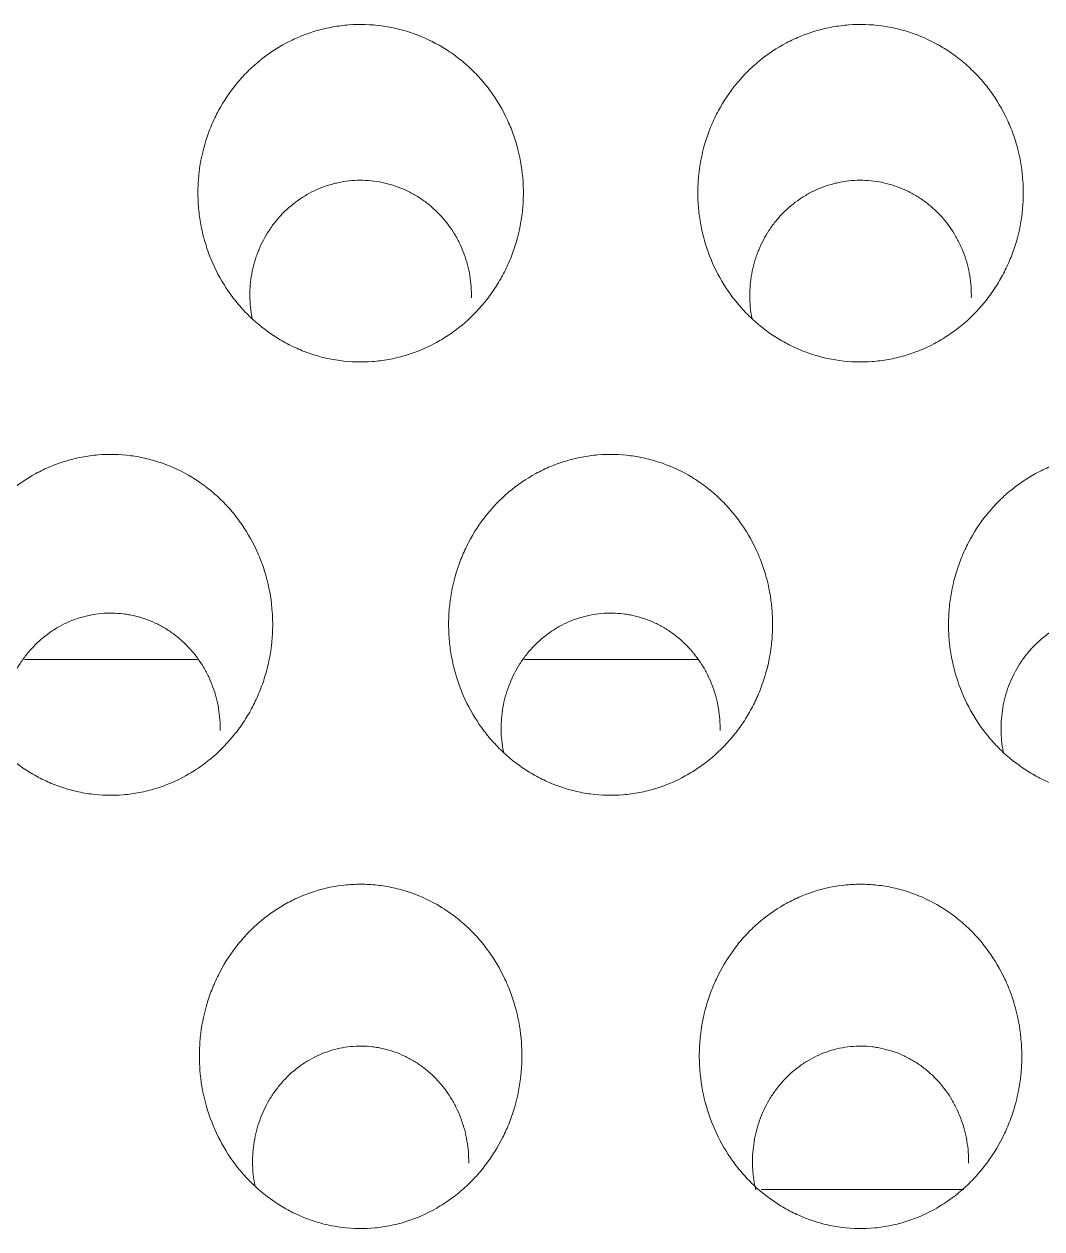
# Model space of a CAD drawing. Header units: inches. Extents: x 3778 to 56227, y -16914 to 35091.
# Drawn here: x 42413.15 to 42419.23, y -12669.03 to -12661.83 of the extents above; entities that cross this region are included whole.
import ezdxf

# ---------------------------------------------------------------- set-up
doc = ezdxf.new("R2010")
doc.units = ezdxf.units.IN
doc.header["$LTSCALE"] = 100
doc.header["$MEASUREMENT"] = 0
doc.layers.add('2-con', color=2, linetype='Continuous')
doc.layers.add('mark-B', color=2, linetype='Continuous', lineweight=20)

# ---------------------------------------------------------------- blocks, each defined once
blk = doc.blocks.new('무풍1WAY 대형')
at = {"layer": 'mark-B'}
for p, q in [((267.9124, -413.3262), (266.8788, -413.3262)), ((270.9001, -413.3262), (269.8665, -413.3262))]:
    blk.add_line(p, q, dxfattribs=at)
for points, knots in [([(266.6674, -410.3292), (266.7058, -410.3826), (266.7385, -410.4387), (266.7933, -410.5559), (266.8155, -410.617), (266.8488, -410.7441), (266.8595, -410.8083), (266.8671, -410.9052), (266.8682, -410.9377), (266.8676, -410.9866), (266.8671, -411.0029), (266.8653, -411.0357), (266.864, -411.0521), (266.8558, -411.1334), (266.8435, -411.197), (266.8167, -411.2905), (266.8063, -411.3213), (266.7826, -411.3821), (266.7692, -411.4123), (266.7254, -411.4998), (266.6912, -411.5547), (266.632, -411.632), (266.611, -411.6569), (266.5775, -411.6929), (266.5659, -411.7047), (266.5424, -411.7275), (266.5305, -411.7386), (266.4693, -411.7923), (266.4166, -411.83), (266.3459, -411.8703), (266.3315, -411.878), (266.3022, -411.8928), (266.2872, -411.8998), (266.2422, -411.9196), (266.2116, -411.9311), (266.1188, -411.9606), (266.0551, -411.9737), (265.9731, -411.9815), (265.9566, -411.9826), (265.9239, -411.9839), (265.9076, -411.9841), (265.8587, -411.9834), (265.7939, -411.979), (265.7296, -411.9676), (265.6816, -411.9564), (265.6656, -411.9523), (265.6341, -411.9431), (265.6185, -411.9381), (265.5415, -411.9112), (265.4827, -411.8834), (265.4126, -411.841), (265.3987, -411.8321), (265.3715, -411.8136), (265.3316, -411.785), (265.2693, -411.7327), (265.2238, -411.6861), (265.1805, -411.6372), (265.1599, -411.6114), (265.1023, -411.5319), (265.0695, -411.4759), (265.0349, -411.4022), (265.0284, -411.3873), (265.0159, -411.3571), (265.0099, -411.3418), (264.9933, -411.2954), (264.9836, -411.2642), (264.9591, -411.1698), (264.9485, -411.1058), (264.9411, -411.0081), (264.9401, -410.9751), (264.9411, -410.9098), (264.943, -410.8774), (264.953, -410.7806), (264.9653, -410.7169), (264.9881, -410.6382), (264.9931, -410.6225), (265.0036, -410.5914), (265.0204, -410.5454), (265.0402, -410.5009), (265.0837, -410.414), (265.1179, -410.3588), (265.1777, -410.2803), (265.1988, -410.2552), (265.2431, -410.2076), (265.2895, -410.1622), (265.3401, -410.1216), (265.3798, -410.093), (265.3933, -410.0838), (265.4209, -410.066), (265.435, -410.0574), (265.5061, -410.0165), (265.5655, -409.9902), (265.6584, -409.9603), (265.6899, -409.952), (265.7383, -409.942), (265.7546, -409.9391), (265.787, -409.9342), (265.8032, -409.9322), (265.8843, -409.9246), (265.9494, -409.9254), (266.0308, -409.9355), (266.0472, -409.938), (266.0795, -409.9438), (266.1276, -409.9538), (266.2057, -409.9768), (266.266, -410.0018), (266.3104, -410.0229), (266.3251, -410.0304), (266.354, -410.0461), (266.3682, -410.0543), (266.4379, -410.0971), (266.4896, -410.1366), (266.5613, -410.2036), (266.5843, -410.2273), (266.6277, -410.2767), (266.6482, -410.3025), (266.6674, -410.3292)], [0, 0, 0, 0, 0.03125, 0.03125, 0.0625, 0.0625, 0.09375, 0.09375, 0.109375, 0.109375, 0.117187, 0.117187, 0.125, 0.125, 0.15625, 0.15625, 0.171875, 0.171875, 0.1875, 0.1875, 0.21875, 0.21875, 0.234375, 0.234375, 0.242187, 0.242187, 0.25, 0.25, 0.28125, 0.28125, 0.289062, 0.289062, 0.296875, 0.296875, 0.3125, 0.3125, 0.34375, 0.34375, 0.351562, 0.351562, 0.359375, 0.359375, 0.375, 0.390625, 0.390625, 0.398437, 0.398437, 0.40625, 0.40625, 0.4375, 0.4375, 0.445312, 0.445312, 0.453125, 0.46875, 0.484375, 0.484375, 0.5, 0.5, 0.53125, 0.53125, 0.539062, 0.539062, 0.546875, 0.546875, 0.5625, 0.5625, 0.59375, 0.59375, 0.609375, 0.609375, 0.625, 0.625, 0.65625, 0.65625, 0.664062, 0.664062, 0.671875, 0.6875, 0.6875, 0.71875, 0.71875, 0.734375, 0.734375, 0.75, 0.765625, 0.765625, 0.773437, 0.773437, 0.78125, 0.78125, 0.8125, 0.8125, 0.828125, 0.828125, 0.835937, 0.835937, 0.84375, 0.84375, 0.875, 0.875, 0.882812, 0.882812, 0.890625, 0.90625, 0.921875, 0.921875, 0.929687, 0.929687, 0.9375, 0.9375, 0.96875, 0.96875, 0.984375, 0.984375, 1, 1, 1, 1]), ([(269.655, -410.3292), (269.6934, -410.3826), (269.7261, -410.4387), (269.7809, -410.5559), (269.803, -410.617), (269.8363, -410.7441), (269.8471, -410.8083), (269.8546, -410.9052), (269.8557, -410.9377), (269.8552, -410.9866), (269.8546, -411.0029), (269.8528, -411.0357), (269.8515, -411.0521), (269.8433, -411.1334), (269.8311, -411.197), (269.8042, -411.2905), (269.7938, -411.3213), (269.7701, -411.3821), (269.7568, -411.4123), (269.713, -411.4998), (269.6787, -411.5547), (269.6196, -411.632), (269.5986, -411.6569), (269.565, -411.6929), (269.5535, -411.7047), (269.53, -411.7275), (269.518, -411.7386), (269.4569, -411.7923), (269.4042, -411.83), (269.3334, -411.8703), (269.319, -411.878), (269.2897, -411.8928), (269.2748, -411.8998), (269.2297, -411.9196), (269.1992, -411.9311), (269.1063, -411.9606), (269.0426, -411.9737), (268.9606, -411.9815), (268.9442, -411.9826), (268.9115, -411.9839), (268.8951, -411.9841), (268.8463, -411.9834), (268.7814, -411.979), (268.7171, -411.9676), (268.6691, -411.9564), (268.6531, -411.9523), (268.6216, -411.9431), (268.606, -411.9381), (268.529, -411.9112), (268.4702, -411.8834), (268.4001, -411.841), (268.3862, -411.8321), (268.3591, -411.8136), (268.3192, -411.785), (268.2569, -411.7327), (268.2114, -411.6861), (268.1681, -411.6372), (268.1474, -411.6114), (268.0899, -411.5319), (268.057, -411.4759), (268.0225, -411.4022), (268.0159, -411.3873), (268.0034, -411.3571), (267.9975, -411.3418), (267.9808, -411.2954), (267.9712, -411.2642), (267.9466, -411.1698), (267.936, -411.1058), (267.9287, -411.0081), (267.9277, -410.9751), (267.9286, -410.9098), (267.9305, -410.8774), (267.9406, -410.7806), (267.9529, -410.7169), (267.9757, -410.6382), (267.9806, -410.6225), (267.9911, -410.5914), (268.0079, -410.5454), (268.0277, -410.5009), (268.0712, -410.414), (268.1055, -410.3588), (268.1653, -410.2803), (268.1864, -410.2552), (268.2306, -410.2076), (268.277, -410.1622), (268.3277, -410.1216), (268.3674, -410.093), (268.3809, -410.0838), (268.4085, -410.066), (268.4226, -410.0574), (268.4937, -410.0165), (268.5531, -409.9902), (268.6459, -409.9603), (268.6775, -409.952), (268.7259, -409.942), (268.7421, -409.9391), (268.7745, -409.9342), (268.7907, -409.9322), (268.8719, -409.9246), (268.9369, -409.9254), (269.0184, -409.9355), (269.0347, -409.938), (269.0671, -409.9438), (269.1152, -409.9538), (269.1933, -409.9768), (269.2536, -410.0018), (269.2979, -410.0229), (269.3126, -410.0304), (269.3416, -410.0461), (269.3558, -410.0543), (269.4255, -410.0971), (269.4772, -410.1366), (269.5489, -410.2036), (269.5719, -410.2273), (269.6153, -410.2767), (269.6357, -410.3025), (269.655, -410.3292)], [0, 0, 0, 0, 0.03125, 0.03125, 0.0625, 0.0625, 0.09375, 0.09375, 0.109375, 0.109375, 0.117188, 0.117188, 0.125, 0.125, 0.15625, 0.15625, 0.171875, 0.171875, 0.1875, 0.1875, 0.21875, 0.21875, 0.234375, 0.234375, 0.242188, 0.242188, 0.25, 0.25, 0.28125, 0.28125, 0.289062, 0.289062, 0.296875, 0.296875, 0.3125, 0.3125, 0.34375, 0.34375, 0.351562, 0.351562, 0.359375, 0.359375, 0.375, 0.390625, 0.390625, 0.398437, 0.398437, 0.40625, 0.40625, 0.4375, 0.4375, 0.445312, 0.445312, 0.453125, 0.46875, 0.484375, 0.484375, 0.5, 0.5, 0.53125, 0.53125, 0.539062, 0.539062, 0.546875, 0.546875, 0.5625, 0.5625, 0.59375, 0.59375, 0.609375, 0.609375, 0.625, 0.625, 0.65625, 0.65625, 0.664062, 0.664062, 0.671875, 0.6875, 0.6875, 0.71875, 0.71875, 0.734375, 0.734375, 0.75, 0.765625, 0.765625, 0.773437, 0.773437, 0.78125, 0.78125, 0.8125, 0.8125, 0.828125, 0.828125, 0.835937, 0.835937, 0.84375, 0.84375, 0.875, 0.875, 0.882812, 0.882812, 0.890625, 0.90625, 0.921875, 0.921875, 0.929687, 0.929687, 0.9375, 0.9375, 0.96875, 0.96875, 0.984375, 0.984375, 1, 1, 1, 1]), ([(266.5306, -410.1575), (266.5339, -410.1718), (266.5369, -410.1863), (266.543, -410.2223), (266.5458, -410.244), (266.5485, -410.2769), (266.5491, -410.2879), (266.5499, -410.3099), (266.5501, -410.3209), (266.5497, -410.3756), (266.5455, -410.4189), (266.5335, -410.4833), (266.5285, -410.5046), (266.5166, -410.547), (266.5097, -410.5679), (266.4862, -410.6291), (266.4671, -410.6681), (266.4385, -410.7146), (266.4326, -410.7238), (266.4202, -410.742), (266.4138, -410.751), (266.3939, -410.7774), (266.3798, -410.7942), (266.3356, -410.8424), (266.3032, -410.8714), (266.25, -410.9101), (266.2313, -410.9222), (266.1933, -410.9443), (266.1544, -410.9642), (266.1138, -410.9799), (266.0723, -410.9934), (266.051, -410.9991), (265.986, -411.0128), (265.9425, -411.0171), (265.877, -411.0166), (265.8551, -411.0152), (265.8222, -411.0113), (265.8112, -411.0097), (265.7895, -411.0059), (265.7788, -411.0038), (265.7254, -410.9915), (265.6841, -410.9772), (265.6342, -410.9538), (265.6243, -410.9488), (265.6049, -410.9384), (265.5762, -410.9221), (265.531, -410.8915), (265.4974, -410.8634), (265.4651, -410.8335), (265.4496, -410.8176), (265.406, -410.7684), (265.3804, -410.733), (265.3525, -410.6859), (265.3471, -410.6763), (265.3368, -410.6568), (265.3319, -410.6469), (265.3178, -410.617), (265.3095, -410.5968), (265.2871, -410.5353), (265.276, -410.4931), (265.265, -410.4279), (265.2623, -410.406), (265.2588, -410.3621), (265.2581, -410.3401), (265.2583, -410.318)], [0, 0, 0, 0, 0.019523, 0.019523, 0.04836, 0.04836, 0.062779, 0.062779, 0.077198, 0.077198, 0.134873, 0.134873, 0.163711, 0.163711, 0.192548, 0.192548, 0.250223, 0.250223, 0.264642, 0.264642, 0.279061, 0.279061, 0.307899, 0.307899, 0.365574, 0.365574, 0.394411, 0.394411, 0.423249, 0.452086, 0.452086, 0.480924, 0.480924, 0.538599, 0.538599, 0.567437, 0.567437, 0.581855, 0.581855, 0.596274, 0.596274, 0.653949, 0.653949, 0.668368, 0.668368, 0.682787, 0.711624, 0.740462, 0.740462, 0.7693, 0.7693, 0.826975, 0.826975, 0.841393, 0.841393, 0.855812, 0.855812, 0.88465, 0.88465, 0.942325, 0.942325, 0.971162, 0.971162, 1, 1, 1, 1]), ([(269.5229, -410.1795), (269.5243, -410.1866), (269.5257, -410.1937), (269.5306, -410.2223), (269.5333, -410.244), (269.536, -410.2769), (269.5367, -410.2879), (269.5375, -410.3099), (269.5377, -410.3209), (269.5372, -410.3756), (269.5331, -410.4189), (269.5211, -410.4833), (269.5161, -410.5046), (269.5041, -410.547), (269.4972, -410.5679), (269.4738, -410.6291), (269.4546, -410.6681), (269.4261, -410.7146), (269.4201, -410.7238), (269.4078, -410.742), (269.4013, -410.751), (269.3814, -410.7774), (269.3674, -410.7942), (269.3231, -410.8424), (269.2907, -410.8714), (269.2375, -410.9101), (269.2189, -410.9222), (269.1809, -410.9443), (269.142, -410.9642), (269.1013, -410.9799), (269.0598, -410.9934), (269.0385, -410.9991), (268.9736, -411.0128), (268.9301, -411.0171), (268.8646, -411.0166), (268.8427, -411.0152), (268.8098, -411.0113), (268.7988, -411.0097), (268.7771, -411.0059), (268.7663, -411.0038), (268.713, -410.9915), (268.6717, -410.9772), (268.6218, -410.9538), (268.6119, -410.9488), (268.5924, -410.9384), (268.5638, -410.9221), (268.5186, -410.8915), (268.485, -410.8634), (268.4527, -410.8335), (268.4372, -410.8176), (268.3935, -410.7684), (268.3679, -410.733), (268.34, -410.6859), (268.3347, -410.6763), (268.3244, -410.6568), (268.3194, -410.6469), (268.3054, -410.617), (268.297, -410.5968), (268.2747, -410.5353), (268.2636, -410.4931), (268.2525, -410.4279), (268.2498, -410.406), (268.2464, -410.3621), (268.2456, -410.3401), (268.2459, -410.318)], [0, 0, 0, 0, 0.009669, 0.009669, 0.038797, 0.038797, 0.053361, 0.053361, 0.067924, 0.067924, 0.126179, 0.126179, 0.155306, 0.155306, 0.184434, 0.184434, 0.242688, 0.242688, 0.257252, 0.257252, 0.271816, 0.271816, 0.300943, 0.300943, 0.359198, 0.359198, 0.388325, 0.388325, 0.417453, 0.44658, 0.44658, 0.475707, 0.475707, 0.533962, 0.533962, 0.563089, 0.563089, 0.577653, 0.577653, 0.592217, 0.592217, 0.650472, 0.650472, 0.665035, 0.665035, 0.679599, 0.708726, 0.737854, 0.737854, 0.766981, 0.766981, 0.825236, 0.825236, 0.839799, 0.839799, 0.854363, 0.854363, 0.883491, 0.883491, 0.941745, 0.941745, 0.970873, 0.970873, 1, 1, 1, 1]), ([(265.1809, -412.9192), (265.2193, -412.9724), (265.2519, -413.0283), (265.3063, -413.145), (265.3282, -413.2059), (265.3527, -413.3009), (265.3594, -413.3328), (265.3698, -413.3967), (265.3773, -413.4609), (265.379, -413.5256), (265.378, -413.5743), (265.3773, -413.5905), (265.3752, -413.6231), (265.3737, -413.6394), (265.3647, -413.7203), (265.3517, -413.7836), (265.3236, -413.8762), (265.3128, -413.9068), (265.2943, -413.952), (265.2878, -413.967), (265.274, -413.9967), (265.2668, -414.0113), (265.2292, -414.0832), (265.1941, -414.1373), (265.1336, -414.2133), (265.1122, -414.2377), (265.078, -414.273), (265.0663, -414.2845), (265.0424, -414.3067), (265.0303, -414.3175), (264.9683, -414.3698), (264.915, -414.4064), (264.8435, -414.4454), (264.829, -414.4528), (264.7994, -414.467), (264.7844, -414.4738), (264.7392, -414.4926), (264.678, -414.5145), (264.615, -414.5299), (264.5671, -414.539), (264.5511, -414.5416), (264.5187, -414.546), (264.5023, -414.5478), (264.4204, -414.5545), (264.3554, -414.5529), (264.2588, -414.5403), (264.2267, -414.5344), (264.1789, -414.523), (264.1629, -414.5187), (264.1316, -414.5095), (264.116, -414.5044), (264.0393, -414.4773), (263.9807, -414.4495), (263.9108, -414.4071), (263.897, -414.3982), (263.8699, -414.3798), (263.8301, -414.3513), (263.768, -414.2992), (263.7226, -414.2528), (263.6902, -414.2162), (263.6797, -414.2038), (263.6592, -414.1782), (263.6493, -414.1652), (263.6014, -414.0992), (263.5687, -414.0434), (263.5275, -413.9553), (263.5151, -413.9252), (263.493, -413.8636), (263.4835, -413.8325), (263.4594, -413.7384), (263.4492, -413.6746), (263.4425, -413.5773), (263.4418, -413.5445), (263.4433, -413.4794), (263.4455, -413.4471), (263.4566, -413.3509), (263.4696, -413.2875), (263.4934, -413.2094), (263.4986, -413.1938), (263.5095, -413.1631), (263.527, -413.1175), (263.561, -413.0442), (263.5935, -412.9884), (263.62, -412.9476), (263.6291, -412.9341), (263.6481, -412.9076), (263.658, -412.8946), (263.709, -412.8303), (263.754, -412.7837), (263.8279, -412.7209), (263.8536, -412.7011), (263.8938, -412.6733), (263.9075, -412.6643), (263.9354, -412.647), (263.9496, -412.6388), (264.0212, -412.5994), (264.0809, -412.5742), (264.1741, -412.5459), (264.2058, -412.538), (264.2705, -412.5257), (264.3029, -412.5213), (264.4, -412.5133), (264.465, -412.5148), (264.5463, -412.5255), (264.5626, -412.5281), (264.5948, -412.5341), (264.6427, -412.5444), (264.7205, -412.5677), (264.7806, -412.5927), (264.8249, -412.6139), (264.8395, -412.6214), (264.8683, -412.6371), (264.8825, -412.6453), (264.952, -412.688), (265.0035, -412.7273), (265.0751, -412.7941), (265.098, -412.8177), (265.1413, -412.8669), (265.1617, -412.8926), (265.1809, -412.9192)], [0, 0, 0, 0, 0.03125, 0.03125, 0.0625, 0.0625, 0.078125, 0.078125, 0.09375, 0.109375, 0.109375, 0.117188, 0.117188, 0.125, 0.125, 0.15625, 0.15625, 0.171875, 0.171875, 0.179688, 0.179688, 0.1875, 0.1875, 0.21875, 0.21875, 0.234375, 0.234375, 0.242188, 0.242188, 0.25, 0.25, 0.28125, 0.28125, 0.289063, 0.289063, 0.296875, 0.296875, 0.3125, 0.328125, 0.328125, 0.335938, 0.335938, 0.34375, 0.34375, 0.375, 0.375, 0.390625, 0.390625, 0.398438, 0.398438, 0.40625, 0.40625, 0.4375, 0.4375, 0.445313, 0.445313, 0.453125, 0.46875, 0.484375, 0.484375, 0.492188, 0.492188, 0.5, 0.5, 0.53125, 0.53125, 0.546875, 0.546875, 0.5625, 0.5625, 0.59375, 0.59375, 0.609375, 0.609375, 0.625, 0.625, 0.65625, 0.65625, 0.664063, 0.664063, 0.671875, 0.6875, 0.703125, 0.703125, 0.710938, 0.710938, 0.71875, 0.71875, 0.75, 0.75, 0.765625, 0.765625, 0.773438, 0.773438, 0.78125, 0.78125, 0.8125, 0.8125, 0.828125, 0.828125, 0.84375, 0.84375, 0.875, 0.875, 0.882813, 0.882813, 0.890625, 0.90625, 0.921875, 0.921875, 0.929688, 0.929688, 0.9375, 0.9375, 0.96875, 0.96875, 0.984375, 0.984375, 1, 1, 1, 1]), ([(268.1685, -412.9192), (268.2068, -412.9724), (268.2394, -413.0283), (268.2939, -413.145), (268.3157, -413.2059), (268.3403, -413.3009), (268.347, -413.3328), (268.3574, -413.3967), (268.3648, -413.4609), (268.3665, -413.5256), (268.3655, -413.5743), (268.3648, -413.5905), (268.3627, -413.6231), (268.3613, -413.6394), (268.3522, -413.7203), (268.3392, -413.7836), (268.3111, -413.8762), (268.3003, -413.9068), (268.2819, -413.952), (268.2753, -413.967), (268.2616, -413.9967), (268.2544, -414.0113), (268.2168, -414.0832), (268.1816, -414.1373), (268.1212, -414.2133), (268.0997, -414.2377), (268.0655, -414.273), (268.0538, -414.2845), (268.03, -414.3067), (268.0178, -414.3175), (267.9559, -414.3698), (267.9026, -414.4064), (267.8311, -414.4454), (267.8165, -414.4528), (267.787, -414.467), (267.772, -414.4738), (267.7267, -414.4926), (267.6655, -414.5145), (267.6026, -414.5299), (267.5547, -414.539), (267.5386, -414.5416), (267.5062, -414.546), (267.4899, -414.5478), (267.4079, -414.5545), (267.343, -414.5529), (267.2464, -414.5403), (267.2143, -414.5344), (267.1664, -414.523), (267.1505, -414.5187), (267.1191, -414.5095), (267.1036, -414.5044), (267.0269, -414.4773), (266.9682, -414.4495), (266.8984, -414.4071), (266.8845, -414.3982), (266.8574, -414.3798), (266.8176, -414.3513), (266.7555, -414.2992), (266.7101, -414.2528), (266.6778, -414.2162), (266.6672, -414.2038), (266.6467, -414.1782), (266.6368, -414.1652), (266.589, -414.0992), (266.5562, -414.0434), (266.515, -413.9553), (266.5026, -413.9252), (266.4806, -413.8636), (266.4711, -413.8325), (266.447, -413.7384), (266.4367, -413.6746), (266.4301, -413.5773), (266.4294, -413.5445), (266.4309, -413.4794), (266.4331, -413.4471), (266.4441, -413.3509), (266.4572, -413.2875), (266.481, -413.2094), (266.4861, -413.1938), (266.4971, -413.1631), (266.5145, -413.1175), (266.5486, -413.0442), (266.5811, -412.9884), (266.6075, -412.9476), (266.6167, -412.9341), (266.6357, -412.9076), (266.6456, -412.8946), (266.6965, -412.8303), (266.7415, -412.7837), (266.8154, -412.7209), (266.8411, -412.7011), (266.8814, -412.6733), (266.895, -412.6643), (266.923, -412.647), (266.9372, -412.6388), (267.0087, -412.5994), (267.0684, -412.5742), (267.1617, -412.5459), (267.1934, -412.538), (267.258, -412.5257), (267.2904, -412.5213), (267.3876, -412.5133), (267.4525, -412.5148), (267.5338, -412.5255), (267.5501, -412.5281), (267.5824, -412.5341), (267.6302, -412.5444), (267.708, -412.5677), (267.7681, -412.5927), (267.8124, -412.6139), (267.8271, -412.6214), (267.8559, -412.6371), (267.87, -412.6453), (267.9395, -412.688), (267.9911, -412.7273), (268.0626, -412.7941), (268.0856, -412.8177), (268.1289, -412.8669), (268.1493, -412.8926), (268.1685, -412.9192)], [0, 0, 0, 0, 0.03125, 0.03125, 0.0625, 0.0625, 0.078125, 0.078125, 0.09375, 0.109375, 0.109375, 0.117188, 0.117188, 0.125, 0.125, 0.15625, 0.15625, 0.171875, 0.171875, 0.179688, 0.179688, 0.1875, 0.1875, 0.21875, 0.21875, 0.234375, 0.234375, 0.242188, 0.242188, 0.25, 0.25, 0.28125, 0.28125, 0.289063, 0.289063, 0.296875, 0.296875, 0.3125, 0.328125, 0.328125, 0.335938, 0.335938, 0.34375, 0.34375, 0.375, 0.375, 0.390625, 0.390625, 0.398438, 0.398438, 0.40625, 0.40625, 0.4375, 0.4375, 0.445313, 0.445313, 0.453125, 0.46875, 0.484375, 0.484375, 0.492188, 0.492188, 0.5, 0.5, 0.53125, 0.53125, 0.546875, 0.546875, 0.5625, 0.5625, 0.59375, 0.59375, 0.609375, 0.609375, 0.625, 0.625, 0.65625, 0.65625, 0.664063, 0.664063, 0.671875, 0.6875, 0.703125, 0.703125, 0.710938, 0.710938, 0.71875, 0.71875, 0.75, 0.75, 0.765625, 0.765625, 0.773438, 0.773438, 0.78125, 0.78125, 0.8125, 0.8125, 0.828125, 0.828125, 0.84375, 0.84375, 0.875, 0.875, 0.882813, 0.882813, 0.890625, 0.90625, 0.921875, 0.921875, 0.929688, 0.929688, 0.9375, 0.9375, 0.96875, 0.96875, 0.984375, 0.984375, 1, 1, 1, 1]), ([(271.156, -412.9192), (271.1944, -412.9724), (271.2269, -413.0283), (271.2814, -413.145), (271.3033, -413.2059), (271.3278, -413.3009), (271.3345, -413.3328), (271.3449, -413.3967), (271.3524, -413.4609), (271.354, -413.5256), (271.3531, -413.5743), (271.3524, -413.5905), (271.3503, -413.6231), (271.3488, -413.6394), (271.3398, -413.7203), (271.3268, -413.7836), (271.2987, -413.8762), (271.2879, -413.9068), (271.2694, -413.952), (271.2629, -413.967), (271.2491, -413.9967), (271.2419, -414.0113), (271.2043, -414.0832), (271.1692, -414.1373), (271.1087, -414.2133), (271.0873, -414.2377), (271.0531, -414.273), (271.0414, -414.2845), (271.0175, -414.3067), (271.0054, -414.3175), (270.9434, -414.3698), (270.8901, -414.4064), (270.8186, -414.4454), (270.8041, -414.4528), (270.7745, -414.467), (270.7595, -414.4738), (270.7143, -414.4926), (270.6531, -414.5145), (270.5901, -414.5299), (270.5422, -414.539), (270.5262, -414.5416), (270.4938, -414.546), (270.4774, -414.5478), (270.3955, -414.5545), (270.3305, -414.5529), (270.2339, -414.5403), (270.2018, -414.5344), (270.1539, -414.523), (270.138, -414.5187), (270.1066, -414.5095), (270.0911, -414.5044), (270.0144, -414.4773), (269.9558, -414.4495), (269.8859, -414.4071), (269.8721, -414.3982), (269.845, -414.3798), (269.8052, -414.3513), (269.7431, -414.2992), (269.6977, -414.2528), (269.6653, -414.2162), (269.6548, -414.2038), (269.6343, -414.1782), (269.6244, -414.1652), (269.5765, -414.0992), (269.5438, -414.0434), (269.5026, -413.9553), (269.4902, -413.9252), (269.4681, -413.8636), (269.4586, -413.8325), (269.4345, -413.7384), (269.4243, -413.6746), (269.4176, -413.5773), (269.4169, -413.5445), (269.4184, -413.4794), (269.4206, -413.4471), (269.4317, -413.3509), (269.4447, -413.2875), (269.4685, -413.2094), (269.4737, -413.1938), (269.4846, -413.1631), (269.5021, -413.1175), (269.5361, -413.0442), (269.5686, -412.9884), (269.5951, -412.9476), (269.6042, -412.9341), (269.6232, -412.9076), (269.6331, -412.8946), (269.6841, -412.8303), (269.7291, -412.7837), (269.803, -412.7209), (269.8287, -412.7011), (269.8689, -412.6733), (269.8826, -412.6643), (269.9105, -412.647), (269.9247, -412.6388), (269.9963, -412.5994), (270.0559, -412.5742), (270.1492, -412.5459), (270.1809, -412.538), (270.2456, -412.5257), (270.2779, -412.5213), (270.3751, -412.5133), (270.4401, -412.5148), (270.5214, -412.5255), (270.5377, -412.5281), (270.5699, -412.5341), (270.6178, -412.5444), (270.6956, -412.5677), (270.7557, -412.5927), (270.8, -412.6139), (270.8146, -412.6214), (270.8434, -412.6371), (270.8576, -412.6453), (270.9271, -412.688), (270.9786, -412.7273), (271.0502, -412.7941), (271.0731, -412.8177), (271.1164, -412.8669), (271.1368, -412.8926), (271.156, -412.9192)], [0, 0, 0, 0, 0.03125, 0.03125, 0.0625, 0.0625, 0.078125, 0.078125, 0.09375, 0.109375, 0.109375, 0.117188, 0.117188, 0.125, 0.125, 0.15625, 0.15625, 0.171875, 0.171875, 0.179688, 0.179688, 0.1875, 0.1875, 0.21875, 0.21875, 0.234375, 0.234375, 0.242188, 0.242188, 0.25, 0.25, 0.28125, 0.28125, 0.289063, 0.289063, 0.296875, 0.296875, 0.3125, 0.328125, 0.328125, 0.335938, 0.335938, 0.34375, 0.34375, 0.375, 0.375, 0.390625, 0.390625, 0.398437, 0.398437, 0.40625, 0.40625, 0.4375, 0.4375, 0.445312, 0.445312, 0.453125, 0.46875, 0.484375, 0.484375, 0.492188, 0.492188, 0.5, 0.5, 0.53125, 0.53125, 0.546875, 0.546875, 0.5625, 0.5625, 0.59375, 0.59375, 0.609375, 0.609375, 0.625, 0.625, 0.65625, 0.65625, 0.664063, 0.664063, 0.671875, 0.6875, 0.703125, 0.703125, 0.710938, 0.710938, 0.71875, 0.71875, 0.75, 0.75, 0.765625, 0.765625, 0.773437, 0.773437, 0.78125, 0.78125, 0.8125, 0.8125, 0.828125, 0.828125, 0.84375, 0.84375, 0.875, 0.875, 0.882812, 0.882812, 0.890625, 0.90625, 0.921875, 0.921875, 0.929688, 0.929688, 0.9375, 0.9375, 0.96875, 0.96875, 0.984375, 0.984375, 1, 1, 1, 1]), ([(265.0502, -412.771), (265.0517, -412.7785), (265.0531, -412.786), (265.0581, -412.8151), (265.0607, -412.8369), (265.0641, -412.8808), (265.0648, -412.9031), (265.0639, -412.969), (265.0594, -413.0125), (265.0467, -413.0769), (265.0415, -413.0983), (265.029, -413.1407), (265.0217, -413.1616), (264.9974, -413.2227), (264.9775, -413.2617), (264.9481, -413.308), (264.942, -413.3171), (264.9293, -413.3351), (264.9226, -413.3441), (264.9022, -413.3702), (264.8878, -413.3869), (264.8425, -413.4345), (264.8094, -413.4631), (264.7552, -413.5012), (264.7363, -413.5131), (264.6977, -413.5346), (264.6583, -413.5539), (264.6172, -413.5692), (264.5857, -413.579), (264.5751, -413.582), (264.5536, -413.5874), (264.5428, -413.5899), (264.4883, -413.6007), (264.4445, -413.6046), (264.3785, -413.6036), (264.3565, -413.6021), (264.3234, -413.598), (264.3124, -413.5964), (264.2906, -413.5925), (264.2798, -413.5903), (264.2261, -413.5778), (264.1846, -413.5634), (264.1344, -413.5399), (264.1244, -413.5349), (264.1049, -413.5245), (264.076, -413.5082), (264.0305, -413.4775), (263.9966, -413.4494), (263.9641, -413.4196), (263.9484, -413.4037), (263.9044, -413.3544), (263.8785, -413.319), (263.8504, -413.2717), (263.845, -413.2621), (263.8346, -413.2426), (263.8296, -413.2327), (263.8154, -413.2027), (263.807, -413.1824), (263.7845, -413.1206), (263.7734, -413.0783), (263.7625, -413.0129), (263.7598, -412.9909), (263.7565, -412.9468), (263.7559, -412.9247), (263.7563, -412.9025)], [0, 0, 0, 0, 0.010161, 0.010161, 0.039274, 0.039274, 0.068387, 0.068387, 0.126613, 0.126613, 0.155725, 0.155725, 0.184838, 0.184838, 0.243064, 0.243064, 0.257621, 0.257621, 0.272177, 0.272177, 0.30129, 0.30129, 0.359516, 0.359516, 0.388629, 0.388629, 0.417742, 0.446855, 0.446855, 0.461411, 0.461411, 0.475968, 0.475968, 0.534193, 0.534193, 0.563306, 0.563306, 0.577863, 0.577863, 0.592419, 0.592419, 0.650645, 0.650645, 0.665201, 0.665201, 0.679758, 0.708871, 0.737984, 0.737984, 0.767097, 0.767097, 0.825323, 0.825323, 0.839879, 0.839879, 0.854435, 0.854435, 0.883548, 0.883548, 0.941774, 0.941774, 0.970887, 0.970887, 1, 1, 1, 1]), ([(268.0378, -412.771), (268.0393, -412.7785), (268.0407, -412.786), (268.0456, -412.8151), (268.0483, -412.8369), (268.0517, -412.8808), (268.0524, -412.9031), (268.0515, -412.969), (268.0469, -413.0125), (268.0342, -413.0769), (268.029, -413.0983), (268.0165, -413.1407), (268.0093, -413.1616), (267.9849, -413.2227), (267.9651, -413.2617), (267.9357, -413.308), (267.9295, -413.3171), (267.9168, -413.3351), (267.9102, -413.3441), (267.8897, -413.3702), (267.8754, -413.3869), (267.8301, -413.4345), (267.797, -413.4631), (267.7427, -413.5012), (267.7238, -413.5131), (267.6853, -413.5346), (267.6459, -413.5539), (267.6048, -413.5692), (267.5732, -413.579), (267.5626, -413.582), (267.5412, -413.5874), (267.5303, -413.5899), (267.4758, -413.6007), (267.432, -413.6046), (267.3661, -413.6036), (267.3441, -413.6021), (267.3109, -413.598), (267.2999, -413.5964), (267.2781, -413.5925), (267.2673, -413.5903), (267.2137, -413.5778), (267.1722, -413.5634), (267.122, -413.5399), (267.112, -413.5349), (267.0924, -413.5245), (267.0636, -413.5082), (267.018, -413.4775), (266.9842, -413.4494), (266.9517, -413.4196), (266.936, -413.4037), (266.8919, -413.3544), (266.8661, -413.319), (266.8379, -413.2717), (266.8325, -413.2621), (266.8222, -413.2426), (266.8172, -413.2327), (266.803, -413.2027), (266.7945, -413.1824), (266.7721, -413.1206), (266.7609, -413.0783), (266.75, -413.0129), (266.7474, -412.9909), (266.7441, -412.9468), (266.7435, -412.9247), (266.7438, -412.9025)], [0, 0, 0, 0, 0.010161, 0.010161, 0.039274, 0.039274, 0.068387, 0.068387, 0.126613, 0.126613, 0.155725, 0.155725, 0.184838, 0.184838, 0.243064, 0.243064, 0.257621, 0.257621, 0.272177, 0.272177, 0.30129, 0.30129, 0.359516, 0.359516, 0.388629, 0.388629, 0.417742, 0.446855, 0.446855, 0.461411, 0.461411, 0.475968, 0.475968, 0.534193, 0.534193, 0.563306, 0.563306, 0.577863, 0.577863, 0.592419, 0.592419, 0.650645, 0.650645, 0.665201, 0.665201, 0.679758, 0.708871, 0.737984, 0.737984, 0.767097, 0.767097, 0.825323, 0.825323, 0.839879, 0.839879, 0.854435, 0.854435, 0.883548, 0.883548, 0.941774, 0.941774, 0.970887, 0.970887, 1, 1, 1, 1]), ([(271.0253, -412.771), (271.0268, -412.7785), (271.0282, -412.786), (271.0332, -412.8151), (271.0358, -412.8369), (271.0392, -412.8808), (271.0399, -412.9031), (271.039, -412.969), (271.0345, -413.0125), (271.0218, -413.0769), (271.0165, -413.0983), (271.004, -413.1407), (270.9968, -413.1616), (270.9725, -413.2227), (270.9526, -413.2617), (270.9232, -413.308), (270.9171, -413.3171), (270.9044, -413.3351), (270.8977, -413.3441), (270.8773, -413.3702), (270.8629, -413.3869), (270.8176, -413.4345), (270.7845, -413.4631), (270.7303, -413.5012), (270.7114, -413.5131), (270.6728, -413.5346), (270.6334, -413.5539), (270.5923, -413.5692), (270.5608, -413.579), (270.5502, -413.582), (270.5287, -413.5874), (270.5178, -413.5899), (270.4634, -413.6007), (270.4196, -413.6046), (270.3536, -413.6036), (270.3316, -413.6021), (270.2985, -413.598), (270.2875, -413.5964), (270.2657, -413.5925), (270.2549, -413.5903), (270.2012, -413.5778), (270.1597, -413.5634), (270.1095, -413.5399), (270.0995, -413.5349), (270.08, -413.5245), (270.0511, -413.5082), (270.0056, -413.4775), (269.9717, -413.4494), (269.9392, -413.4196), (269.9235, -413.4037), (269.8795, -413.3544), (269.8536, -413.319), (269.8255, -413.2717), (269.8201, -413.2621), (269.8097, -413.2426), (269.8047, -413.2327), (269.7905, -413.2027), (269.7821, -413.1824), (269.7596, -413.1206), (269.7485, -413.0783), (269.7376, -413.0129), (269.7349, -412.9909), (269.7316, -412.9468), (269.731, -412.9247), (269.7314, -412.9025)], [0, 0, 0, 0, 0.010161, 0.010161, 0.039274, 0.039274, 0.068387, 0.068387, 0.126613, 0.126613, 0.155725, 0.155725, 0.184838, 0.184838, 0.243064, 0.243064, 0.257621, 0.257621, 0.272177, 0.272177, 0.30129, 0.30129, 0.359516, 0.359516, 0.388629, 0.388629, 0.417742, 0.446855, 0.446855, 0.461411, 0.461411, 0.475968, 0.475968, 0.534193, 0.534193, 0.563306, 0.563306, 0.577863, 0.577863, 0.592419, 0.592419, 0.650645, 0.650645, 0.665201, 0.665201, 0.679758, 0.708871, 0.737984, 0.737984, 0.767097, 0.767097, 0.825323, 0.825323, 0.839879, 0.839879, 0.854435, 0.854435, 0.883548, 0.883548, 0.941774, 0.941774, 0.970887, 0.970887, 1, 1, 1, 1]), ([(266.6799, -415.5064), (266.7184, -415.5593), (266.751, -415.6149), (266.8055, -415.731), (266.8274, -415.7915), (266.8477, -415.8703), (266.8514, -415.8862), (266.858, -415.9179), (266.8668, -415.9656), (266.8759, -416.0455), (266.8773, -416.1099), (266.876, -416.1583), (266.8753, -416.1745), (266.8729, -416.2069), (266.8714, -416.2231), (266.8618, -416.3036), (266.8482, -416.3665), (266.8193, -416.4585), (266.8082, -416.4888), (266.7892, -416.5336), (266.7825, -416.5485), (266.7685, -416.5778), (266.7611, -416.5923), (266.7227, -416.6634), (266.6869, -416.7168), (266.6254, -416.7917), (266.6036, -416.8158), (266.5574, -416.862), (266.5333, -416.8838), (266.4582, -416.9452), (266.4045, -416.9809), (266.3181, -417.0265), (266.2881, -417.0404), (266.2277, -417.0647), (266.1664, -417.0858), (266.1033, -417.1005), (266.0554, -417.1092), (266.0393, -417.1116), (266.0068, -417.1158), (265.9904, -417.1174), (265.9087, -417.1235), (265.8438, -417.1215), (265.7473, -417.1087), (265.7153, -417.1027), (265.6674, -417.0912), (265.6516, -417.0869), (265.6202, -417.0777), (265.6048, -417.0727), (265.5282, -417.0457), (265.4696, -417.018), (265.3997, -416.9759), (265.3859, -416.9671), (265.3588, -416.9488), (265.319, -416.9205), (265.2568, -416.8688), (265.2114, -416.8228), (265.179, -416.7865), (265.1684, -416.7742), (265.1479, -416.7488), (265.1379, -416.7359), (265.09, -416.6703), (265.0571, -416.6148), (265.0159, -416.5273), (265.0035, -416.4973), (264.9815, -416.436), (264.972, -416.405), (264.948, -416.3113), (264.9379, -416.2478), (264.9317, -416.1509), (264.9311, -416.1182), (264.9329, -416.0535), (264.9353, -416.0213), (264.947, -415.9256), (264.9606, -415.8626), (264.9851, -415.7851), (264.9904, -415.7696), (265.0016, -415.7391), (265.0195, -415.694), (265.0544, -415.6214), (265.0876, -415.5661), (265.1145, -415.5258), (265.1239, -415.5125), (265.1432, -415.4864), (265.1533, -415.4734), (265.205, -415.4103), (265.2506, -415.3645), (265.3253, -415.3029), (265.3513, -415.2835), (265.3919, -415.2563), (265.4057, -415.2475), (265.4339, -415.2307), (265.4481, -415.2227), (265.5199, -415.1845), (265.5798, -415.1601), (265.6578, -415.1374), (265.6736, -415.1332), (265.7054, -415.1257), (265.7215, -415.1224), (265.7699, -415.1136), (265.8022, -415.1095), (265.8993, -415.1022), (265.9642, -415.1041), (266.0455, -415.1151), (266.0617, -415.1177), (266.0938, -415.1238), (266.1416, -415.1341), (266.2192, -415.1574), (266.2793, -415.1823), (266.3235, -415.2034), (266.3382, -415.2108), (266.367, -415.2264), (266.3811, -415.2346), (266.4506, -415.2769), (266.5022, -415.3159), (266.5738, -415.3822), (266.5968, -415.4056), (266.6402, -415.4545), (266.6607, -415.4799), (266.6799, -415.5064)], [0, 0, 0, 0, 0.03125, 0.03125, 0.0625, 0.0625, 0.070312, 0.070312, 0.078125, 0.09375, 0.109375, 0.109375, 0.117187, 0.117187, 0.125, 0.125, 0.15625, 0.15625, 0.171875, 0.171875, 0.179687, 0.179687, 0.1875, 0.1875, 0.21875, 0.21875, 0.234375, 0.234375, 0.25, 0.25, 0.28125, 0.28125, 0.296875, 0.296875, 0.3125, 0.328125, 0.328125, 0.335937, 0.335937, 0.34375, 0.34375, 0.375, 0.375, 0.390625, 0.390625, 0.398437, 0.398437, 0.40625, 0.40625, 0.4375, 0.4375, 0.445312, 0.445312, 0.453125, 0.46875, 0.484375, 0.484375, 0.492187, 0.492187, 0.5, 0.5, 0.53125, 0.53125, 0.546875, 0.546875, 0.5625, 0.5625, 0.59375, 0.59375, 0.609375, 0.609375, 0.625, 0.625, 0.65625, 0.65625, 0.664062, 0.664062, 0.671875, 0.6875, 0.703125, 0.703125, 0.710937, 0.710937, 0.71875, 0.71875, 0.75, 0.75, 0.765625, 0.765625, 0.773437, 0.773437, 0.78125, 0.78125, 0.8125, 0.8125, 0.820313, 0.820313, 0.828125, 0.828125, 0.84375, 0.84375, 0.875, 0.875, 0.882813, 0.882813, 0.890625, 0.90625, 0.921875, 0.921875, 0.929688, 0.929688, 0.9375, 0.9375, 0.96875, 0.96875, 0.984375, 0.984375, 1, 1, 1, 1]), ([(269.6675, -415.5064), (269.7059, -415.5593), (269.7386, -415.6149), (269.7931, -415.731), (269.8149, -415.7915), (269.8353, -415.8703), (269.839, -415.8862), (269.8456, -415.9179), (269.8544, -415.9656), (269.8634, -416.0455), (269.8648, -416.1099), (269.8636, -416.1583), (269.8628, -416.1745), (269.8605, -416.2069), (269.8589, -416.2231), (269.8493, -416.3036), (269.8358, -416.3665), (269.8068, -416.4585), (269.7957, -416.4888), (269.7768, -416.5336), (269.7701, -416.5485), (269.756, -416.5778), (269.7487, -416.5923), (269.7103, -416.6634), (269.6744, -416.7168), (269.613, -416.7917), (269.5912, -416.8158), (269.5449, -416.862), (269.5208, -416.8838), (269.4458, -416.9452), (269.392, -416.9809), (269.3056, -417.0265), (269.2757, -417.0404), (269.2153, -417.0647), (269.1539, -417.0858), (269.0909, -417.1005), (269.0429, -417.1092), (269.0268, -417.1116), (268.9944, -417.1158), (268.978, -417.1174), (268.8962, -417.1235), (268.8314, -417.1215), (268.7349, -417.1087), (268.7028, -417.1027), (268.655, -417.0912), (268.6391, -417.0869), (268.6078, -417.0777), (268.5923, -417.0727), (268.5157, -417.0457), (268.4572, -417.018), (268.3873, -416.9759), (268.3734, -416.9671), (268.3463, -416.9488), (268.3065, -416.9205), (268.2444, -416.8688), (268.1989, -416.8228), (268.1665, -416.7865), (268.156, -416.7742), (268.1354, -416.7488), (268.1255, -416.7359), (268.0775, -416.6703), (268.0447, -416.6148), (268.0035, -416.5273), (267.9911, -416.4973), (267.969, -416.436), (267.9595, -416.405), (267.9356, -416.3113), (267.9255, -416.2478), (267.9192, -416.1509), (267.9186, -416.1182), (267.9205, -416.0535), (267.9229, -416.0213), (267.9345, -415.9256), (267.9481, -415.8626), (267.9726, -415.7851), (267.9779, -415.7696), (267.9892, -415.7391), (268.0071, -415.694), (268.0419, -415.6214), (268.0751, -415.5661), (268.1021, -415.5258), (268.1114, -415.5125), (268.1308, -415.4864), (268.1408, -415.4734), (268.1925, -415.4103), (268.2381, -415.3645), (268.3128, -415.3029), (268.3388, -415.2835), (268.3794, -415.2563), (268.3933, -415.2475), (268.4214, -415.2307), (268.4356, -415.2227), (268.5075, -415.1845), (268.5674, -415.1601), (268.6454, -415.1374), (268.6611, -415.1332), (268.6929, -415.1257), (268.709, -415.1224), (268.7574, -415.1136), (268.7898, -415.1095), (268.8868, -415.1022), (268.9517, -415.1041), (269.033, -415.1151), (269.0493, -415.1177), (269.0814, -415.1238), (269.1291, -415.1341), (269.2068, -415.1574), (269.2668, -415.1823), (269.3111, -415.2034), (269.3258, -415.2108), (269.3545, -415.2264), (269.3687, -415.2346), (269.4381, -415.2769), (269.4897, -415.3159), (269.5614, -415.3822), (269.5844, -415.4056), (269.6278, -415.4545), (269.6482, -415.4799), (269.6675, -415.5064)], [0, 0, 0, 0, 0.03125, 0.03125, 0.0625, 0.0625, 0.070313, 0.070313, 0.078125, 0.09375, 0.109375, 0.109375, 0.117188, 0.117188, 0.125, 0.125, 0.15625, 0.15625, 0.171875, 0.171875, 0.179688, 0.179688, 0.1875, 0.1875, 0.21875, 0.21875, 0.234375, 0.234375, 0.25, 0.25, 0.28125, 0.28125, 0.296875, 0.296875, 0.3125, 0.328125, 0.328125, 0.335938, 0.335938, 0.34375, 0.34375, 0.375, 0.375, 0.390625, 0.390625, 0.398438, 0.398438, 0.40625, 0.40625, 0.4375, 0.4375, 0.445313, 0.445313, 0.453125, 0.46875, 0.484375, 0.484375, 0.492188, 0.492188, 0.5, 0.5, 0.53125, 0.53125, 0.546875, 0.546875, 0.5625, 0.5625, 0.59375, 0.59375, 0.609375, 0.609375, 0.625, 0.625, 0.65625, 0.65625, 0.664063, 0.664063, 0.671875, 0.6875, 0.703125, 0.703125, 0.710938, 0.710938, 0.71875, 0.71875, 0.75, 0.75, 0.765625, 0.765625, 0.773438, 0.773438, 0.78125, 0.78125, 0.8125, 0.8125, 0.820313, 0.820313, 0.828125, 0.828125, 0.84375, 0.84375, 0.875, 0.875, 0.882813, 0.882813, 0.890625, 0.90625, 0.921875, 0.921875, 0.929688, 0.929688, 0.9375, 0.9375, 0.96875, 0.96875, 0.984375, 0.984375, 1, 1, 1, 1]), ([(266.5523, -415.362), (266.5538, -415.3694), (266.5552, -415.3768), (266.5601, -415.4059), (266.5627, -415.4278), (266.566, -415.4718), (266.5666, -415.4941), (266.5654, -415.5603), (266.5606, -415.6039), (266.5473, -415.6684), (266.5419, -415.6898), (266.5322, -415.7216), (266.5287, -415.7321), (266.5212, -415.753), (266.5173, -415.7633), (266.4963, -415.8141), (266.4759, -415.853), (266.4457, -415.899), (266.4395, -415.9081), (266.4264, -415.9261), (266.4196, -415.9349), (266.3988, -415.9609), (266.3841, -415.9774), (266.3379, -416.0246), (266.3042, -416.0529), (266.2583, -416.0841), (266.2489, -416.0901), (266.2298, -416.1017), (266.2009, -416.1183), (266.1511, -416.1421), (266.1095, -416.1569), (266.0777, -416.1665), (266.067, -416.1694), (266.0453, -416.1747), (266.0343, -416.177), (265.9795, -416.1874), (265.9354, -416.1911), (265.8691, -416.1897), (265.8469, -416.1881), (265.8025, -416.1826), (265.7805, -416.1786), (265.7158, -416.1636), (265.674, -416.1492), (265.6235, -416.1257), (265.6134, -416.1208), (265.5937, -416.1104), (265.5647, -416.0941), (265.5187, -416.0635), (265.4846, -416.0355), (265.4518, -416.0057), (265.4359, -415.9898), (265.3914, -415.9405), (265.3652, -415.9051), (265.3368, -415.8579), (265.3313, -415.8483), (265.3208, -415.8288), (265.3158, -415.8189), (265.3014, -415.7888), (265.2929, -415.7685), (265.2702, -415.7065), (265.259, -415.6641), (265.2481, -415.5986), (265.2454, -415.5765), (265.2422, -415.5323), (265.2417, -415.5101), (265.2422, -415.4879)], [0, 0, 0, 0, 0.010045, 0.010045, 0.039161, 0.039161, 0.068278, 0.068278, 0.12651, 0.12651, 0.155627, 0.155627, 0.170185, 0.170185, 0.184743, 0.184743, 0.242976, 0.242976, 0.257534, 0.257534, 0.272092, 0.272092, 0.301208, 0.301208, 0.359441, 0.359441, 0.373999, 0.373999, 0.388557, 0.417674, 0.44679, 0.44679, 0.461348, 0.461348, 0.475906, 0.475906, 0.534139, 0.534139, 0.563255, 0.563255, 0.592372, 0.592372, 0.650604, 0.650604, 0.665162, 0.665162, 0.67972, 0.708837, 0.737953, 0.737953, 0.767069, 0.767069, 0.825302, 0.825302, 0.83986, 0.83986, 0.854418, 0.854418, 0.883535, 0.883535, 0.941767, 0.941767, 0.970884, 0.970884, 1, 1, 1, 1]), ([(269.5398, -415.362), (269.5413, -415.3694), (269.5427, -415.3768), (269.5476, -415.4059), (269.5503, -415.4278), (269.5535, -415.4718), (269.5542, -415.4941), (269.553, -415.5603), (269.5481, -415.6039), (269.5349, -415.6684), (269.5294, -415.6898), (269.5197, -415.7216), (269.5162, -415.7321), (269.5088, -415.753), (269.5048, -415.7633), (269.4839, -415.8141), (269.4635, -415.853), (269.4333, -415.899), (269.427, -415.9081), (269.414, -415.9261), (269.4072, -415.9349), (269.3863, -415.9609), (269.3716, -415.9774), (269.3254, -416.0246), (269.2918, -416.0529), (269.2458, -416.0841), (269.2364, -416.0901), (269.2174, -416.1017), (269.1884, -416.1183), (269.1386, -416.1421), (269.0971, -416.1569), (269.0652, -416.1665), (269.0545, -416.1694), (269.0329, -416.1747), (269.0219, -416.177), (268.967, -416.1874), (268.923, -416.1911), (268.8566, -416.1897), (268.8344, -416.1881), (268.79, -416.1826), (268.7681, -416.1786), (268.7033, -416.1636), (268.6616, -416.1492), (268.611, -416.1257), (268.601, -416.1208), (268.5813, -416.1104), (268.5522, -416.0941), (268.5063, -416.0635), (268.4721, -416.0355), (268.4393, -416.0057), (268.4235, -415.9898), (268.3789, -415.9405), (268.3527, -415.9051), (268.3243, -415.8579), (268.3189, -415.8483), (268.3084, -415.8288), (268.3033, -415.8189), (268.289, -415.7888), (268.2804, -415.7685), (268.2577, -415.7065), (268.2465, -415.6641), (268.2356, -415.5986), (268.233, -415.5765), (268.2298, -415.5323), (268.2292, -415.5101), (268.2297, -415.4879)], [0, 0, 0, 0, 0.010045, 0.010045, 0.039161, 0.039161, 0.068278, 0.068278, 0.12651, 0.12651, 0.155627, 0.155627, 0.170185, 0.170185, 0.184743, 0.184743, 0.242976, 0.242976, 0.257534, 0.257534, 0.272092, 0.272092, 0.301208, 0.301208, 0.359441, 0.359441, 0.373999, 0.373999, 0.388557, 0.417674, 0.44679, 0.44679, 0.461348, 0.461348, 0.475906, 0.475906, 0.534139, 0.534139, 0.563255, 0.563255, 0.592372, 0.592372, 0.650604, 0.650604, 0.665162, 0.665162, 0.67972, 0.708837, 0.737953, 0.737953, 0.767069, 0.767069, 0.825302, 0.825302, 0.83986, 0.83986, 0.854418, 0.854418, 0.883535, 0.883535, 0.941767, 0.941767, 0.970884, 0.970884, 1, 1, 1, 1])]:
    blk.add_open_spline(points, degree=3, knots=knots, dxfattribs=at)
blk.add_open_spline([(266.4973, -410.1596), (266.0938, -410.1596), (265.6904, -410.1596), (265.2869, -410.1596)], degree=3, dxfattribs=at)
blk = doc.blocks.new('dpdjzjs')
at = {"layer": 'mark-B', "rotation": 180}
blk.add_blockref('무풍1WAY 대형', (178654.9147, 88751.491), dxfattribs=at)

msp = doc.modelspace()

# ---------------------------------------------------------------- block references
at = {"layer": '2-con'}
msp.add_blockref('dpdjzjs', (-135970.8648, -101830.4424), dxfattribs=at)

doc.saveas('drawing.dxf')
